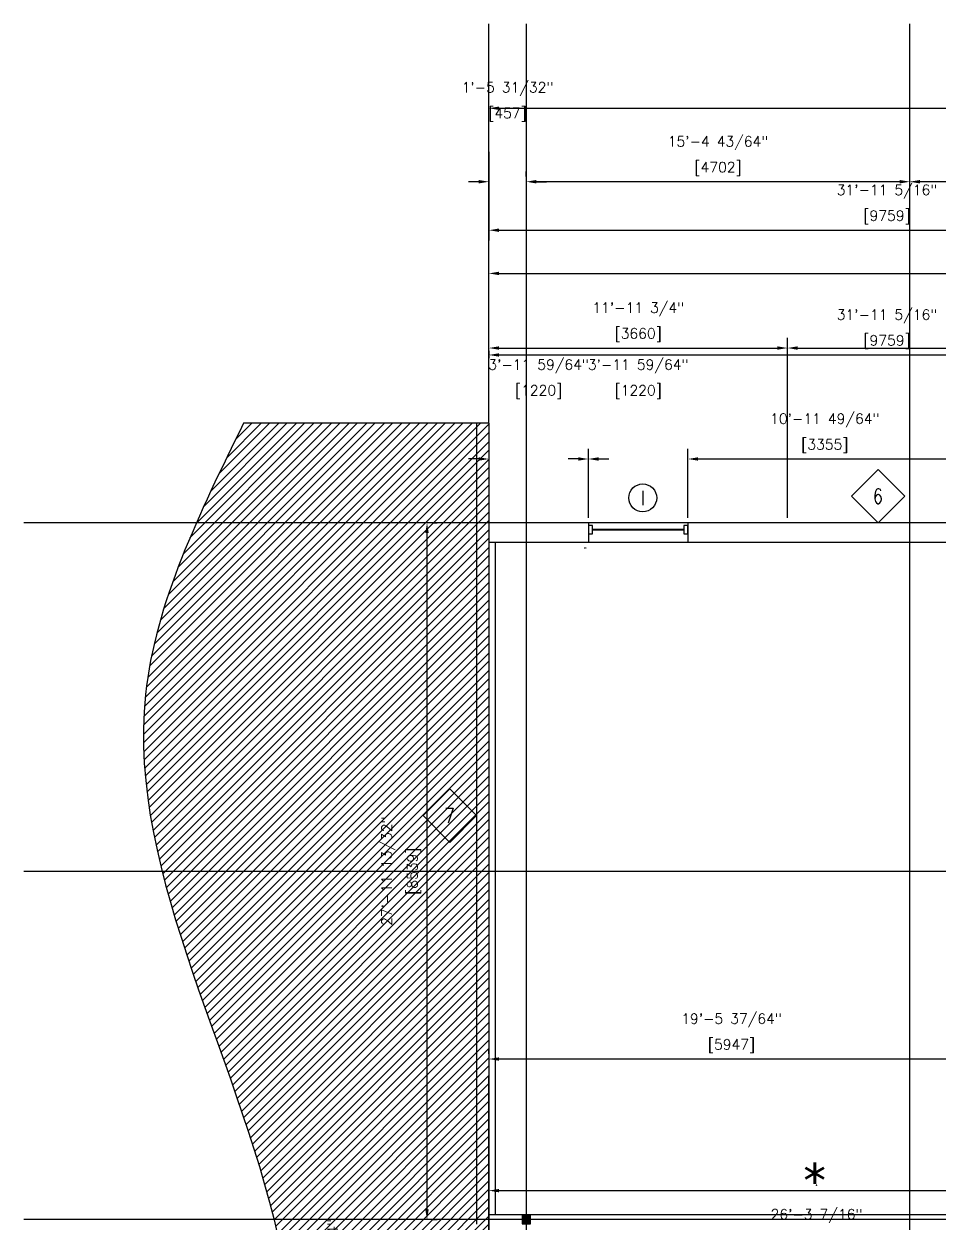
# Model space of a CAD drawing. Header units: millimetres. Extents: x -6963 to 69171, y -40930 to 8603.
# Drawn here: x -6865 to 4344, y -8279 to 6419 of the extents above; entities that cross this region are included whole.
import ezdxf
from ezdxf.enums import TextEntityAlignment as Align

# ---------------------------------------------------------------- set-up
doc = ezdxf.new("R2010")
doc.units = ezdxf.units.MM
doc.header["$LTSCALE"] = 48
doc.header["$MEASUREMENT"] = 0
doc.header["$PDMODE"] = 2
doc.linetypes.add('CENTER', pattern=[2, 1.25, -0.25, 0.25, -0.25])
doc.layers.get('0').update_dxf_attribs({"linetype": 'CONTINUOUS'})
doc.layers.get('DEFPOINTS').update_dxf_attribs({"linetype": 'CONTINUOUS'})
for name, color, linetype in [('1_Arch_Plan_Center', 134, 'CENTER'), ('1_Arch_Plan_Dim', 2, 'CONTINUOUS'), ('1_Arch_Plan_ExistBldg', 1, 'CONTINUOUS'), ('1_Arch_Plan_Text1', 4, 'CONTINUOUS'), ('1_Arch_Plan_Wall', 7, 'CONTINUOUS'), ('1_Arch_Plan_Wall_Annot', 4, 'CONTINUOUS'), ('1_Arch_Plan_WinSec', 2, 'CONTINUOUS'), ('1_Arch_Reflected_Ceiling_Plan_Wall', 131, 'CONTINUOUS'), ('2_Arch_Plan_Dim', 2, 'CONTINUOUS'), ('2_Arch_Plan_ExistBldg', 1, 'CONTINUOUS'), ('2_Arch_Plan_Wall', 7, 'CONTINUOUS'), ('2_Arch_Plan_Wall_Below', 6, 'CONTINUOUS'), ('2_Arch_Reflected_Ceiling_Plan_Wall', 131, 'CONTINUOUS'), ('GRID', 131, 'CONTINUOUS'), ('Structural_Plan_WCol', 30, 'CONTINUOUS')]:
    doc.layers.add(name, color=color, linetype=linetype)
doc.styles.add('ROMANS-115', font='romans.shx')
doc.styles.add('ROMANS-80', font='romans.shx', dxfattribs={"width": 0.8})
doc.styles.add('ROMANS80', font='romans.shx', dxfattribs={"width": 0.8})
doc.dimstyles.new('116-ROMANS-115-PS', dxfattribs={"dimscale": 96, "dimtxt": 0.0625, "dimasz": 0.0625, "dimexe": 0.0625, "dimexo": 0.03125, "dimgap": 0.03125, "dimtad": 1, "dimdec": 3, "dimrnd": 0.125, "dimzin": 1, "dimdsep": 46, "dimlunit": 4, "dimtxsty": 'ROMANS-115', "dimcen": 0.125, "dimclrd": 256, "dimclre": 256, "dimclrt": 256, "dimadec": 0, "dimazin": 0, "dimtfac": 1, "dimtdec": 3, "dimtofl": 0, "dimtmove": 2, "dimatfit": 0, "dimfxl": 1, "dimfrac": 2, "dimtolj": 1, "dimtzin": 0, "dimarcsym": 0})

# ---------------------------------------------------------------- blocks, each defined once
blk = doc.blocks.new('Structrual Base2')
at = {"layer": '1_Arch_Reflected_Ceiling_Plan_Wall', "style": 'ROMANS-115'}
blk.add_text('Xref Structrual Base2', height=0.0625, dxfattribs=at).set_placement((0, 0))
blk = doc.blocks.new('*D15')
at = {"layer": '1_Arch_Plan_Dim', "lineweight": -2}
for p, q in [((-1170, 1591), (-1170, 3489)), ((25043, 372), (25043, 3489)), ((-1045, 3364), (24918, 3364))]:
    blk.add_line(p, q, dxfattribs=at)
at = {"layer": '1_Arch_Plan_Dim'}
for points in [[(-1045, 3385), (-1045, 3343), (-1170, 3364)], [(24918, 3385), (24918, 3343), (25043, 3364)]]:
    blk.add_solid(points, dxfattribs=at)
at = {"layer": 'DEFPOINTS', "color": 0}
for p in [(25043, 3364), (-1170, 1529), (25043, 310)]:
    blk.add_point(p, dxfattribs=at)
at = {"layer": '1_Arch_Plan_Dim', "char_height": 125, "attachment_point": 5, "style": 'ROMANS-115'}
for s, insert in [('\\A1;85\'-10 5/32"', (11936, 3837)), ('\\A1;[26228]', (11936, 3522))]:
    blk.add_mtext(s, dxfattribs=dict(at, insert=insert))
blk = doc.blocks.new('*D17')
at = {"layer": '1_Arch_Plan_Dim', "lineweight": -2}
for p, q in [((2487, 372), (2487, 2575)), ((-1170, 2417), (-1170, 2325)), ((-1045, 2450), (2362, 2450))]:
    blk.add_line(p, q, dxfattribs=at)
at = {"layer": '1_Arch_Plan_Dim'}
for points in [[(-1045, 2471), (-1045, 2429), (-1170, 2450)], [(2362, 2471), (2362, 2429), (2487, 2450)]]:
    blk.add_solid(points, dxfattribs=at)
at = {"layer": 'DEFPOINTS', "color": 0}
for p in [(-1170, 2480), (2487, 2450), (2487, 310)]:
    blk.add_point(p, dxfattribs=at)
at = {"layer": '1_Arch_Plan_Dim', "char_height": 125, "attachment_point": 5, "style": 'ROMANS-115'}
for s, insert in [('\\A1;11\'-11 3/4"', (659, 2923)), ('\\A1;[3660]', (659, 2608))]:
    blk.add_mtext(s, dxfattribs=dict(at, insert=insert))
blk = doc.blocks.new('*D18')
at = {"layer": '1_Arch_Plan_Dim', "lineweight": -2}
for p, q in [((2487, 372), (2487, 2575)), ((21614, 372), (21614, 2575)), ((2612, 2450), (21489, 2450))]:
    blk.add_line(p, q, dxfattribs=at)
at = {"layer": '1_Arch_Plan_Dim'}
for points in [[(2612, 2471), (2612, 2429), (2487, 2450)], [(21489, 2471), (21489, 2429), (21614, 2450)]]:
    blk.add_solid(points, dxfattribs=at)
at = {"layer": 'DEFPOINTS', "color": 0}
for p in [(21614, 2450), (2487, 310), (21614, 310)]:
    blk.add_point(p, dxfattribs=at)
at = {"layer": '1_Arch_Plan_Dim', "char_height": 125, "attachment_point": 5, "style": 'ROMANS-115'}
for s, insert in [('\\A1;62\'-7 21/32"', (12051, 2923)), ('\\A1;[19137]', (12051, 2608))]:
    blk.add_mtext(s, dxfattribs=dict(at, insert=insert))
blk = doc.blocks.new('*D25')
at = {"layer": '1_Arch_Plan_Dim', "lineweight": -2}
for p, q in [((-1928, -8100), (-1928, -7975)), ((-1866, -8225), (-1803, -8225)), ((-1991, -9444), (-2053, -9444)), ((-1928, -9569), (-1928, -9694))]:
    blk.add_line(p, q, dxfattribs=at)
at = {"layer": '1_Arch_Plan_Dim'}
for points in [[(-1949, -8100), (-1907, -8100), (-1928, -8225)], [(-1949, -9569), (-1907, -9569), (-1928, -9444)]]:
    blk.add_solid(points, dxfattribs=at)
at = {"layer": 'DEFPOINTS', "color": 0}
for p in [(-1928, -8225), (-1928, -9444), (-1928, -9444)]:
    blk.add_point(p, dxfattribs=at)
at = {"layer": '1_Arch_Plan_Dim', "char_height": 125, "attachment_point": 5, "rotation": 90, "style": 'ROMANS-115'}
for s, insert in [('\\A1;3\'-11 59/64"', (-3064, -8834)), ('\\A1;[1220]', (-2748, -8834))]:
    blk.add_mtext(s, dxfattribs=dict(at, insert=insert))
blk = doc.blocks.new('*D33')
at = {"layer": '1_Arch_Plan_Dim', "lineweight": -2}
for p, q in [((-1170, -8603), (-1170, -8530)), ((-1045, -8655), (6731, -8655)), ((6856, -9381), (6856, -8530))]:
    blk.add_line(p, q, dxfattribs=at)
at = {"layer": '1_Arch_Plan_Dim'}
for points in [[(-1045, -8634), (-1045, -8675), (-1170, -8655)], [(6731, -8634), (6731, -8675), (6856, -8655)]]:
    blk.add_solid(points, dxfattribs=at)
at = {"layer": 'DEFPOINTS', "color": 0}
for p in [(-1170, -8666), (6856, -8655), (6856, -9444)]:
    blk.add_point(p, dxfattribs=at)
at = {"layer": '1_Arch_Plan_Dim', "char_height": 125, "attachment_point": 5, "style": 'ROMANS-115'}
for s, insert in [('\\A1;26\'-3 7/16"', (2843, -8181)), ('\\A1;[8031]', (2843, -8497))]:
    blk.add_mtext(s, dxfattribs=dict(at, insert=insert))
blk = doc.blocks.new('*D47')
at = {"layer": '1_Arch_Plan_Dim', "lineweight": -2}
for p, q in [((-1170, -6196), (-1170, -6133)), ((4773, -6196), (4773, -6133)), ((4648, -6258), (-1045, -6258))]:
    blk.add_line(p, q, dxfattribs=at)
at = {"layer": '1_Arch_Plan_Dim'}
for points in [[(-1045, -6237), (-1045, -6279), (-1170, -6258)], [(4648, -6237), (4648, -6279), (4773, -6258)]]:
    blk.add_solid(points, dxfattribs=at)
at = {"layer": 'DEFPOINTS', "color": 0}
for p in [(-1170, -6258), (-1170, -6258), (4773, -6258)]:
    blk.add_point(p, dxfattribs=at)
at = {"layer": '1_Arch_Plan_Dim', "char_height": 125, "attachment_point": 5, "style": 'ROMANS-115'}
for s, insert in [('\\A1;19\'-5 37/64"', (1802, -5785)), ('\\A1;[5947]', (1802, -6100))]:
    blk.add_mtext(s, dxfattribs=dict(at, insert=insert))
blk = doc.blocks.new('*D68')
at = {"layer": '1_Arch_Plan_Dim', "lineweight": -2}
for p, q in [((-713, 4549), (-713, 4612)), ((3986, 4549), (3986, 4612)), ((3861, 4487), (-588, 4487))]:
    blk.add_line(p, q, dxfattribs=at)
at = {"layer": '1_Arch_Plan_Dim'}
for points in [[(-588, 4508), (-588, 4466), (-713, 4487)], [(3861, 4508), (3861, 4466), (3986, 4487)]]:
    blk.add_solid(points, dxfattribs=at)
at = {"layer": 'DEFPOINTS', "color": 0}
for p in [(-713, 4487), (-713, 4487), (3986, 4487)]:
    blk.add_point(p, dxfattribs=at)
at = {"layer": '1_Arch_Plan_Dim', "char_height": 125, "attachment_point": 5, "style": 'ROMANS-115'}
for s, insert in [('\\A1;15\'-4 43/64"', (1637, 4960)), ('\\A1;[4702]', (1637, 4644))]:
    blk.add_mtext(s, dxfattribs=dict(at, insert=insert))
blk = doc.blocks.new('*D69')
at = {"layer": '1_Arch_Plan_Dim', "lineweight": -2}
for p, q in [((-1170, 4549), (-1170, 4612)), ((-713, 4549), (-713, 4612)), ((-1295, 4487), (-1420, 4487)), ((-588, 4487), (-463, 4487))]:
    blk.add_line(p, q, dxfattribs=at)
at = {"layer": '1_Arch_Plan_Dim'}
for points in [[(-1295, 4508), (-1295, 4466), (-1170, 4487)], [(-588, 4508), (-588, 4466), (-713, 4487)]]:
    blk.add_solid(points, dxfattribs=at)
at = {"layer": 'DEFPOINTS', "color": 0}
for p in [(-1170, 4487), (-1170, 4487), (-713, 4487)]:
    blk.add_point(p, dxfattribs=at)
at = {"layer": '1_Arch_Plan_Dim', "char_height": 125, "attachment_point": 5, "style": 'ROMANS-115'}
for s, insert in [('\\A1;1\'-5 31/32"', (-942, 5622)), ('\\A1;[457]', (-942, 5307))]:
    blk.add_mtext(s, dxfattribs=dict(at, insert=insert))
blk = doc.blocks.new('*D73')
at = {"layer": '1_Arch_Plan_Dim', "lineweight": -2}
for p, q in [((-1170, 5449), (-1170, 5512)), ((25043, 5449), (25043, 5512)), ((-1045, 5387), (24918, 5387))]:
    blk.add_line(p, q, dxfattribs=at)
at = {"layer": '1_Arch_Plan_Dim'}
for points in [[(-1045, 5408), (-1045, 5366), (-1170, 5387)], [(24918, 5408), (24918, 5366), (25043, 5387)]]:
    blk.add_solid(points, dxfattribs=at)
at = {"layer": 'DEFPOINTS', "color": 0}
for p in [(-1170, 5387), (25043, 5387), (25043, 5387)]:
    blk.add_point(p, dxfattribs=at)
at = {"layer": '1_Arch_Plan_Dim', "char_height": 125, "attachment_point": 5, "style": 'ROMANS-115'}
for s, insert in [('\\A1;85\'-10 5/32"', (11936, 5860)), ('\\A1;[26228]', (11936, 5545))]:
    blk.add_mtext(s, dxfattribs=dict(at, insert=insert))
blk = doc.blocks.new('*D81')
at = {"layer": '1_Arch_Plan_Dim', "lineweight": -2}
for p, q in [((-1170, 4854), (-1170, 3768)), ((-1045, 3893), (8458, 3893)), ((8583, 3848), (8583, 3768))]:
    blk.add_line(p, q, dxfattribs=at)
at = {"layer": '1_Arch_Plan_Dim'}
for points in [[(-1045, 3914), (-1045, 3872), (-1170, 3893)], [(8458, 3914), (8458, 3872), (8583, 3893)]]:
    blk.add_solid(points, dxfattribs=at)
at = {"layer": 'DEFPOINTS', "color": 0}
for p in [(-1170, 4916), (8583, 3910), (8583, 3893)]:
    blk.add_point(p, dxfattribs=at)
at = {"layer": '1_Arch_Plan_Dim', "char_height": 125, "attachment_point": 5, "style": 'ROMANS-115'}
for s, insert in [('\\A1;31\'-11 5/16"', (3707, 4366)), ('\\A1;[9759]', (3707, 4051))]:
    blk.add_mtext(s, dxfattribs=dict(at, insert=insert))
blk = doc.blocks.new('*D82')
at = {"layer": '1_Arch_Plan_Dim', "lineweight": -2}
for p, q in [((3986, 4549), (3986, 4612)), ((8583, 4549), (8583, 4612)), ((8458, 4487), (4111, 4487))]:
    blk.add_line(p, q, dxfattribs=at)
at = {"layer": '1_Arch_Plan_Dim'}
for points in [[(4111, 4508), (4111, 4466), (3986, 4487)], [(8458, 4508), (8458, 4466), (8583, 4487)]]:
    blk.add_solid(points, dxfattribs=at)
at = {"layer": 'DEFPOINTS', "color": 0}
for p in [(3986, 4487), (3986, 4487), (8583, 4487)]:
    blk.add_point(p, dxfattribs=at)
at = {"layer": '1_Arch_Plan_Dim', "char_height": 125, "attachment_point": 5, "style": 'ROMANS-115'}
for s, insert in [('\\A1;15\'-0 43/64"', (6285, 4960)), ('\\A1;[4600]', (6285, 4644))]:
    blk.add_mtext(s, dxfattribs=dict(at, insert=insert))
blk = doc.blocks.new('*D105')
at = {"layer": '1_Arch_Plan_Dim', "lineweight": -2}
for p, q in [((1268, 1153), (1268, 1216)), ((4621, 1153), (4621, 1216)), ((1393, 1091), (4496, 1091))]:
    blk.add_line(p, q, dxfattribs=at)
at = {"layer": '1_Arch_Plan_Dim'}
for points in [[(1393, 1112), (1393, 1070), (1268, 1091)], [(4496, 1112), (4496, 1070), (4621, 1091)]]:
    blk.add_solid(points, dxfattribs=at)
at = {"layer": 'DEFPOINTS', "color": 0}
for p in [(1268, 1091), (4621, 1091), (4621, 1091)]:
    blk.add_point(p, dxfattribs=at)
at = {"layer": '1_Arch_Plan_Dim', "char_height": 125, "attachment_point": 5, "style": 'ROMANS-115'}
for s, insert in [('\\A1;10\'-11 49/64"', (2945, 1564)), ('\\A1;[3355]', (2945, 1249))]:
    blk.add_mtext(s, dxfattribs=dict(at, insert=insert))
blk = doc.blocks.new('*D114')
at = {"layer": '1_Arch_Plan_Dim', "lineweight": -2}
for p, q in [((49, 372), (49, 1216)), ((-1295, 1091), (-1420, 1091)), ((-1170, 1085), (-1170, 966)), ((174, 1091), (299, 1091))]:
    blk.add_line(p, q, dxfattribs=at)
at = {"layer": '1_Arch_Plan_Dim'}
for points in [[(-1295, 1112), (-1295, 1070), (-1170, 1091)], [(174, 1112), (174, 1070), (49, 1091)]]:
    blk.add_solid(points, dxfattribs=at)
at = {"layer": 'DEFPOINTS', "color": 0}
for p in [(-1170, 1148), (49, 1091), (49, 310)]:
    blk.add_point(p, dxfattribs=at)
at = {"layer": '1_Arch_Plan_Dim', "char_height": 125, "attachment_point": 5, "style": 'ROMANS-115'}
for s, insert in [('\\A1;3\'-11 59/64"', (-561, 2226)), ('\\A1;[1220]', (-561, 1911))]:
    blk.add_mtext(s, dxfattribs=dict(at, insert=insert))
blk = doc.blocks.new('*D115')
at = {"layer": '1_Arch_Plan_Dim', "lineweight": -2}
for p, q in [((49, 1153), (49, 1216)), ((1268, 372), (1268, 1216)), ((-76, 1091), (-201, 1091)), ((1393, 1091), (1518, 1091))]:
    blk.add_line(p, q, dxfattribs=at)
at = {"layer": '1_Arch_Plan_Dim'}
for points in [[(-76, 1112), (-76, 1070), (49, 1091)], [(1393, 1112), (1393, 1070), (1268, 1091)]]:
    blk.add_solid(points, dxfattribs=at)
at = {"layer": 'DEFPOINTS', "color": 0}
for p in [(49, 1091), (1268, 1091), (1268, 310)]:
    blk.add_point(p, dxfattribs=at)
at = {"layer": '1_Arch_Plan_Dim', "char_height": 125, "attachment_point": 5, "style": 'ROMANS-115'}
for s, insert in [('\\A1;3\'-11 59/64"', (659, 2226)), ('\\A1;[1220]', (659, 1911))]:
    blk.add_mtext(s, dxfattribs=dict(at, insert=insert))
blk = doc.blocks.new('*D116')
at = {"layer": '1_Arch_Plan_Dim', "lineweight": -2}
for p, q in [((6856, -8105), (6856, -7745)), ((-1170, -7890), (-1170, -7995)), ((-1045, -7870), (6731, -7870))]:
    blk.add_line(p, q, dxfattribs=at)
at = {"layer": '1_Arch_Plan_Dim'}
for points in [[(-1045, -7849), (-1045, -7891), (-1170, -7870)], [(6731, -7849), (6731, -7891), (6856, -7870)]]:
    blk.add_solid(points, dxfattribs=at)
at = {"layer": 'DEFPOINTS', "color": 0}
for p in [(-1170, -7828), (6856, -7870), (6856, -8168)]:
    blk.add_point(p, dxfattribs=at)
at = {"layer": '1_Arch_Plan_Dim', "insert": (2843, -7745), "char_height": 125, "attachment_point": 5, "style": 'ROMANS-115'}
blk.add_mtext('\\A1;.', dxfattribs=at)
blk = doc.blocks.new('*D134')
at = {"layer": '1_Arch_Plan_Dim', "lineweight": -2}
for p, q in [((-1866, 310), (-1803, 310)), ((-1928, -8100), (-1928, 185)), ((-1866, -8225), (-1803, -8225))]:
    blk.add_line(p, q, dxfattribs=at)
at = {"layer": '1_Arch_Plan_Dim'}
for points in [[(-1949, 185), (-1907, 185), (-1928, 310)], [(-1949, -8100), (-1907, -8100), (-1928, -8225)]]:
    blk.add_solid(points, dxfattribs=at)
at = {"layer": 'DEFPOINTS', "color": 0}
for p in [(-1928, 310), (-1928, 310), (-1928, -8225)]:
    blk.add_point(p, dxfattribs=at)
at = {"layer": '1_Arch_Plan_Dim', "char_height": 125, "attachment_point": 5, "rotation": 90, "style": 'ROMANS-115'}
for s, insert in [('\\A1;27\'-11 13/32"', (-2402, -3958)), ('\\A1;[8539]', (-2086, -3958))]:
    blk.add_mtext(s, dxfattribs=dict(at, insert=insert))
blk = doc.blocks.new('*D135')
at = {"layer": '2_Arch_Plan_Dim', "lineweight": -2}
for p, q in [((-1170, 1591), (-1170, 3489)), ((25043, 372), (25043, 3489)), ((-1045, 3364), (24918, 3364))]:
    blk.add_line(p, q, dxfattribs=at)
at = {"layer": '2_Arch_Plan_Dim'}
for points in [[(-1045, 3385), (-1045, 3343), (-1170, 3364)], [(24918, 3385), (24918, 3343), (25043, 3364)]]:
    blk.add_solid(points, dxfattribs=at)
at = {"layer": 'DEFPOINTS', "color": 0}
for p in [(25043, 3364), (-1170, 1529), (25043, 310)]:
    blk.add_point(p, dxfattribs=at)
at = {"layer": '2_Arch_Plan_Dim', "char_height": 125, "attachment_point": 5, "style": 'ROMANS-115'}
for s, insert in [('\\A1;85\'-10 5/32"', (11936, 3837)), ('\\A1;[26228]', (11936, 3522))]:
    blk.add_mtext(s, dxfattribs=dict(at, insert=insert))
blk = doc.blocks.new('*D137')
at = {"layer": '2_Arch_Plan_Dim', "lineweight": -2}
for p, q in [((-1170, 2095), (-1170, 2490)), ((-1045, 2365), (8458, 2365)), ((8583, 372), (8583, 2490))]:
    blk.add_line(p, q, dxfattribs=at)
at = {"layer": '2_Arch_Plan_Dim'}
for points in [[(-1045, 2386), (-1045, 2344), (-1170, 2365)], [(8458, 2386), (8458, 2344), (8583, 2365)]]:
    blk.add_solid(points, dxfattribs=at)
at = {"layer": 'DEFPOINTS', "color": 0}
for p in [(8583, 2365), (-1170, 2032), (8583, 310)]:
    blk.add_point(p, dxfattribs=at)
at = {"layer": '2_Arch_Plan_Dim', "char_height": 125, "attachment_point": 5, "style": 'ROMANS-115'}
for s, insert in [('\\A1;31\'-11 5/16"', (3707, 2838)), ('\\A1;[9759]', (3707, 2523))]:
    blk.add_mtext(s, dxfattribs=dict(at, insert=insert))
blk = doc.blocks.new('Wall Number')
at = {"color": 5}
blk.add_lwpolyline([(-21.45, -21.45), (0, 0), (-21.45, 21.45), (-42.89, 0)], close=True, dxfattribs=at)
at = {"style": 'ROMANS80', "width": 0.8}
blk.add_attdef('WALL', text='', height=12, dxfattribs=at).set_placement((-21.62, -0.08), align=Align.MIDDLE)
blk = doc.blocks.new('Window')
blk.add_circle((0.4356, 0.3589), 0.0609)
at = {"style": 'ROMANS-80', "width": 1.15}
blk.add_attdef('WINDOW', text='', height=0.0625, dxfattribs=at).set_placement((0.4356, 0.3589), align=Align.MIDDLE)

msp = doc.modelspace()

# ---------------------------------------------------------------- hatches: boundary and pattern name
at = {"layer": '1_Arch_Plan_ExistBldg'}
h = msp.add_hatch(dxfattribs=at)
h.set_pattern_fill('ANSI31', color=256, scale=1219.2, style=0)
edge = h.paths.add_edge_path()
edge.add_line((-1170.1938453, 1528.86531), (-4174.826661, 1528.86531))
edge.add_spline(control_points=[(-4174.826661, 1528.86531), (-4716.479708, 426.6972012), (-6342.2783966, -2881.5154562), (-2087.3277783, -9606.9847609), (-5768.6682656, -18524.3924369), (-2017.3890873, -28560.3853636), (-4236.6408149, -35180.4432751), (-5418.0941973, -38704.73469)], knot_values=[0, 0, 0, 0, 139.1107413492, 417.5478419587, 812.9975743998, 1187.4380332282, 1613.7096192227, 1613.7096192227, 1613.7096192227, 1613.7096192227], degree=3, periodic=0)
edge.add_spline(control_points=[(-5418.0941973, -38704.73469), (-5284.2463717, -38790.5640057), (-4845.8221532, -39071.7015624), (-3669.2185839, -38622.8783452), (-2374.3734175, -39209.004327), (-1476.1295473, -38832.8502045), (-1170.1938453, -38704.73469)], knot_values=[0, 0, 0, 0, 18.170438689, 59.5180411027, 133.3076109137, 171.4209867859, 171.4209867859, 171.4209867859, 171.4209867859], degree=3, periodic=0)
edge.add_line((-1170.1938453, -38704.73469), (-1170.1938453, 1528.86531))
h.paths.add_polyline_path([(-2590.9007728, -20251.4642386), (-2590.9007728, -16531.8156672), (-2933.8007728, -16531.8156672), (-2933.8007728, -20251.4642386)], flags=24)
at = {"layer": '2_Arch_Plan_ExistBldg'}
h = msp.add_hatch(dxfattribs=at)
h.set_pattern_fill('ANSI31', color=256, scale=1219.2, style=0)
h.set_pattern_definition([(45, (-34368.71, -2e-11), (-107.76307, 107.76307), [])])
edge = h.paths.add_edge_path()
edge.add_spline(control_points=[(-1170.1938453, -38704.73469), (-1476.1295473, -38832.8502045), (-2374.3734175, -39209.004327), (-3669.2185839, -38622.8783452), (-4845.8221532, -39071.7015624), (-5284.2463717, -38790.5640057), (-5418.0941973, -38704.73469)], knot_values=[0, 0, 0, 0, 38.1133758721, 111.9029456832, 153.2505480968, 171.4209867859, 171.4209867859, 171.4209867859, 171.4209867859], degree=3, periodic=0)
edge.add_spline(control_points=[(-5418.0941973, -38704.73469), (-4236.6408149, -35180.4432751), (-2017.3890873, -28560.3853636), (-5768.6682656, -18524.3924369), (-2087.3277783, -9606.9847609), (-6342.2783966, -2881.5154562), (-4716.479708, 426.6972012), (-4174.826661, 1528.86531)], knot_values=[0, 0, 0, 0, 426.2715859946, 800.7120448229, 1196.161777264, 1474.5988778735, 1613.7096192227, 1613.7096192227, 1613.7096192227, 1613.7096192227], degree=3, periodic=0)
edge.add_line((-4174.826661, 1528.86531), (-1170.1938453, 1528.86531))
edge.add_line((-1170.1938453, 1528.86531), (-1170.1938453, -38704.73469))
h.paths.add_polyline_path([(-2590.9007728, -20251.4642386), (-2590.9007728, -16531.8156672), (-2933.8007728, -16531.8156672), (-2933.8007728, -20251.4642386)], flags=24)
at = {"layer": 'Structural_Plan_WCol'}
msp.add_hatch(color=256, dxfattribs=at).paths.add_polyline_path([(-662.1938453, -8275.53469), (-662.1938453, -8173.93469), (-763.7938453, -8173.93469), (-763.7938453, -8275.53469)])
msp.add_hatch(color=256, dxfattribs=at).paths.add_polyline_path([(-662.1938453, -8275.53469), (-662.1938453, -8173.93469), (-763.7938453, -8173.93469), (-763.7938453, -8275.53469)])

# ---------------------------------------------------------------- linework, layer by layer
at = {"layer": '1_Arch_Plan_Center', "ltscale": 25}
msp.add_line((4163.8061547, -8224.73469), (-1170.1938453, -8224.73469), dxfattribs=at)
at = {"layer": '1_Arch_Plan_Dim'}
msp.add_line((-1170.1938453, -10294.0012953), (-1170.1938453, -6471.7636378), dxfattribs=at)
at = {"layer": '1_Arch_Plan_ExistBldg'}
for q in [(-4174.826661, 1528.86531), (-1170.1938453, -38704.73469)]:
    msp.add_line((-1170.1938453, 1528.86531), q, dxfattribs=at)
msp.add_spline([(-4174.826661, 1528.86531), (-5376.7673638, -1793.8361174), (-3705.8324802, -8665.9127484), (-4492.1548641, -18679.5102343), (-3214.3810683, -28104.0726078), (-5418.0941973, -38704.73469)], degree=3, dxfattribs=at)
at = {"layer": '1_Arch_Plan_Wall'}
for p, q in [((-1322.5938453, 1528.86531), (-1322.5938453, -8281.88469)), ((25042.6061547, 309.66531), (-1170.1938453, 309.66531)), ((-1170.1938453, 309.66531), (-1170.1938453, -8281.88469)), ((49.0061547, 309.66531), (49.0061547, 68.36531)), ((1268.2061547, 309.66531), (1268.2061547, 68.36531)), ((-1093.9938453, 68.36531), (-1093.9938453, -8167.58469)), ((8783.4311547, 68.36531), (-1093.9938453, 68.36531)), ((4773.4061547, -8167.58469), (-1093.9938453, -8167.58469))]:
    msp.add_line(p, q, dxfattribs=at)
at = {"layer": '1_Arch_Plan_WinSec'}
for p, q in [((99.8061547, 231.87781), (1217.4061547, 231.87781)), ((99.8061547, 222.35281), (1217.4061547, 222.35281))]:
    msp.add_line(p, q, dxfattribs=at)
for points in [[(49.0061547, 176.31531), (99.8061547, 176.31531), (99.8061547, 277.91531), (49.0061547, 277.91531)], [(49.0061547, 176.31531), (99.8061547, 176.31531), (99.8061547, 277.91531), (49.0061547, 277.91531)], [(1217.4061547, 176.31531), (1268.2061547, 176.31531), (1268.2061547, 277.91531), (1217.4061547, 277.91531)], [(1217.4061547, 176.31531), (1268.2061547, 176.31531), (1268.2061547, 277.91531), (1217.4061547, 277.91531)]]:
    msp.add_lwpolyline(points, close=True, dxfattribs=at)
at = {"layer": '1_Arch_Reflected_Ceiling_Plan_Wall'}
for p, q in [((25042.6061547, 309.66531), (-1170.1938453, 309.66531)), ((-1170.1938453, 309.66531), (-1170.1938453, -27122.33469)), ((8783.4311547, 68.36531), (-1170.1938453, 68.36531)), ((8608.8061547, -8167.58469), (-1170.1938453, -8167.58469))]:
    msp.add_line(p, q, dxfattribs=at)
at = {"layer": '2_Arch_Plan_ExistBldg'}
for q in [(-4174.826661, 1528.86531), (-1170.1938453, -38704.73469)]:
    msp.add_line((-1170.1938453, 1528.86531), q, dxfattribs=at)
msp.add_spline([(-4174.826661, 1528.86531), (-5376.7673638, -1793.8361174), (-3705.8324802, -8665.9127484), (-4492.1548641, -18679.5102343), (-3214.3810683, -28104.0726078), (-5418.0941973, -38704.73469)], degree=3, dxfattribs=at)
at = {"layer": '2_Arch_Plan_Wall'}
msp.add_line((-1170.1938453, 309.66531), (-1170.1938453, -26957.23469), dxfattribs=at)
at = {"layer": '2_Arch_Plan_Wall_Below'}
msp.add_line((8583.4061547, 309.66531), (-1170.1938453, 309.66531), dxfattribs=at)
at = {"layer": '2_Arch_Reflected_Ceiling_Plan_Wall'}
msp.add_line((8583.4061547, 309.66531), (-1170.1938453, 309.66531), dxfattribs=at)
at = {"layer": 'GRID'}
for p, q in [((-1170.1938453, 1528.86531), (-1170.1938453, 6418.7732987)), ((-1170.1938453, 1528.86531), (-1170.1938453, 6418.7732987)), ((-712.9938453, 6418.7732987), (-712.9938453, -29865.53469)), ((3986.0061547, -29865.53469), (3986.0061547, 6418.7732987)), ((69170.9627619, 309.66531), (-6864.8649685, 309.66531)), ((24839.4061547, 309.66531), (-1170.1938453, 309.66531)), ((-6864.8649685, -3957.53469), (9040.0392141, -3957.53469)), ((69170.9627619, -8224.73469), (-6864.8649685, -8224.73469))]:
    msp.add_line(p, q, dxfattribs=at)
at = {"layer": 'Structural_Plan_WCol'}
msp.add_lwpolyline([(-763.7938453, -8275.53469), (-662.1938453, -8275.53469), (-662.1938453, -8173.93469), (-763.7938453, -8173.93469)], close=True, dxfattribs=at)
msp.add_lwpolyline([(-763.7938453, -8275.53469), (-662.1938453, -8275.53469), (-662.1938453, -8173.93469), (-763.7938453, -8173.93469)], close=True, dxfattribs=at)

# ---------------------------------------------------------------- block references
at = {"layer": '1_Arch_Plan_Text1', "xscale": 2804.159999427447, "yscale": 2804.159999427447, "zscale": 2804.159999427447}
msp.add_blockref('Window', (-506.3525615, -391.393778), dxfattribs=at).add_auto_attribs({'WINDOW': 'I'})
at = {"layer": '1_Arch_Plan_Wall_Annot', "xscale": 15.23999999688914, "yscale": 15.23999999688914, "zscale": 15.23999999688914}
for p, values in [((3924.5219734, 636.5169642), {'WALL': '6'}), ((-1322.5938453, -3277.2124834), {'WALL': '7'})]:
    msp.add_blockref('Wall Number', p, dxfattribs=at).add_auto_attribs(values)
at = {"layer": '2_Arch_Reflected_Ceiling_Plan_Wall', "xscale": 25.4, "yscale": 25.4, "zscale": 25.4}
msp.add_blockref('Structrual Base2', (0, 0), dxfattribs=at)

# ---------------------------------------------------------------- texts
at = {"layer": '1_Arch_Plan_Wall_Annot', "style": 'ROMANS-115', "width": 1.15}
msp.add_text('*', height=457.1999999, dxfattribs=at).set_placement((2641.1662454, -7982.0001814))

# ---------------------------------------------------------------- dimensions: what is measured, and where the dimension line sits
at = {"layer": '1_Arch_Plan_Dim'}
for base, p1, p2, picture, middle in [((25042.6061547189, 5386.9735030659), (-1170.1938452815, 5386.9735030659), (25042.6061547189, 5386.9735030659), '*D73', (11936.2061547187, 5702.4496935421)), ((-1170.1938453, 4486.6902598), (-712.9938453, 4486.6902598), (-1170.1938453, 4486.6902598), '*D69', (-941.5938453, 5464.3688312)), ((-712.9938453, 4486.6902598), (3986.0061547, 4486.6902598), (-712.9938453, 4486.6902598), '*D68', (1636.5061547, 4802.1664502)), ((3986.0061547, 4486.6902598), (8583.4061547, 4486.6902598), (3986.0061547, 4486.6902598), '*D82', (6284.7061547, 4802.1664502)), ((8583.4061547, 3893.2838445), (-1170.1938453, 4916.1853354), (8583.4061547, 3910.4060421), '*D81', (3706.6061547, 4208.760035)), ((25042.6061528305, 3364.1377661797), (-1170.1938452815, 1528.8653100243), (25042.6061528305, 309.6653101122), '*D15', (11936.2061537745, 3679.6139566559)), ((2487.4061547, 2450.2095666), (-1170.1938453, 2479.8387866), (2487.4061547, 309.66531), '*D17', (658.6061547, 2765.685757)), ((21613.6061547182, 2450.2095665686), (2487.4061547191, 309.6653100243), (21613.6061547182, 309.6653100243), '*D18', (12050.5061547186, 2765.6857570448)), ((49.0061547, 1090.9784001), (-1170.1938453, 1147.7322148), (49.0061547, 309.66531), '*D114', (-560.5938453, 2068.6569716)), ((1268.2061547, 1090.9784001), (49.0061547, 1090.9784001), (1268.2061547, 309.66531), '*D115', (658.6061547, 2068.6569716)), ((4621.0061547, 1090.9784001), (1268.2061547, 1090.9784001), (4621.0061547, 1090.9784001), '*D105', (2944.6061547, 1406.4545906)), ((-1170.1938453, -6258.0055933), (4773.4061547, -6258.0055933), (-1170.1938453, -6258.0055933), '*D47', (1801.6061547, -5942.5294028)), ((6856.2061547, -8654.5186694), (-1170.1938453, -8665.7043075), (6856.2061547, -9443.93469), '*D33', (2843.0061547, -8339.0424789))]:
    dim = msp.add_linear_dim(base=base, p1=p1, p2=p2, dimstyle='116-ROMANS-115-PS', override={"dimscale": 2000, "dimdec": 6, "dimlfac": 0.0393, "dimrnd": 0, "dimpost": '\\X', "dimtdec": 6}, dxfattribs=at)
    dim.commit()
    dim.dimension.update_dxf_attribs({"geometry": picture, "text_midpoint": middle})
for base, p2, picture, middle in [((-1928.3076196, 309.66531), (-1928.3076196, 309.66531), '*D134', (-2243.7838101, -3957.53469)), ((-1928.3076196, -9443.93469), (-1928.3076196, -9443.93469), '*D25', (-2905.986191, -8834.33469))]:
    dim = msp.add_linear_dim(base=base, p1=(-1928.3076196, -8224.73469), p2=p2, angle=90, dimstyle='116-ROMANS-115-PS', override={"dimscale": 2000, "dimdec": 6, "dimlfac": 0.0393, "dimrnd": 0, "dimpost": '\\X', "dimtdec": 6}, dxfattribs=at)
    dim.commit()
    dim.dimension.update_dxf_attribs({"geometry": picture, "text_midpoint": middle})
dim = msp.add_linear_dim(base=(6856.2061547, -7870.2753381), p1=(-1170.1938453, -7827.5299072), p2=(6856.2061547, -8167.58469), text='.', dimstyle='116-ROMANS-115-PS', override={"dimscale": 2000, "dimdec": 6, "dimlfac": 0.0393, "dimrnd": 0, "dimpost": '\\X', "dimtdec": 6}, dxfattribs=at)
dim.commit()
dim.dimension.update_dxf_attribs({"geometry": '*D116', "text_midpoint": (2843.0061547, -7745.2753381)})
at = {"layer": '2_Arch_Plan_Dim'}
for base, p1, p2, picture, middle in [((25042.6061547189, 3364.1377661797), (-1170.1938452815, 1528.8653100243), (25042.6061547189, 309.6653100243), '*D135', (11936.2061547187, 3679.6139566559)), ((8583.4061547, 2365.251374), (-1170.1938453, 2032.0490623), (8583.4061547, 309.66531), '*D137', (3706.6061547, 2680.7275645))]:
    dim = msp.add_linear_dim(base=base, p1=p1, p2=p2, dimstyle='116-ROMANS-115-PS', override={"dimscale": 2000, "dimdec": 6, "dimlfac": 0.0393, "dimrnd": 0, "dimpost": '\\X', "dimtdec": 6}, dxfattribs=at)
    dim.commit()
    dim.dimension.update_dxf_attribs({"geometry": picture, "text_midpoint": middle})

doc.saveas('drawing.dxf')
